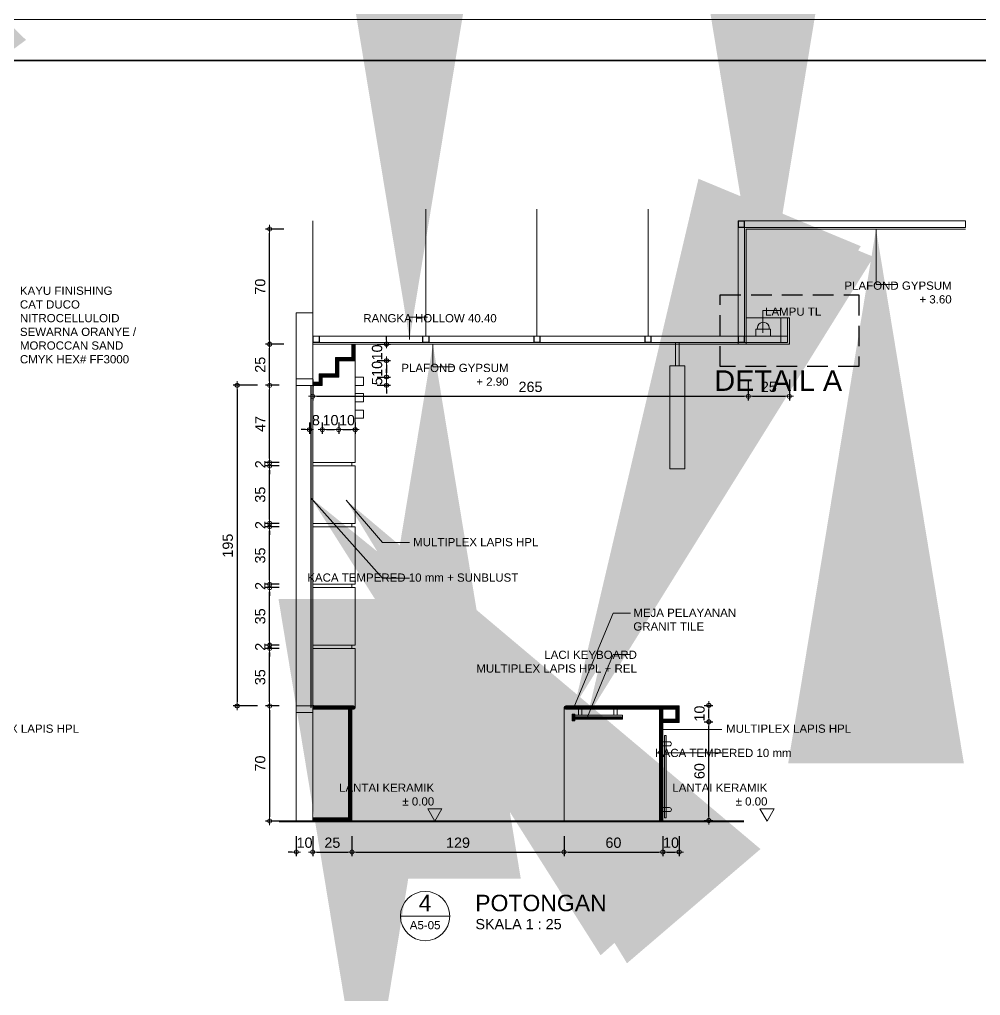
# Model space of a CAD drawing. Header units: millimetres. Extents: x -11 to 1625, y -267 to 195.
# Drawn here: x 1108.29 to 1131.66, y -70.74 to -47 of the extents above; entities that cross this region are included whole.
import ezdxf
from ezdxf.enums import TextEntityAlignment as Align

# ---------------------------------------------------------------- set-up
doc = ezdxf.new("R2010")
doc.units = ezdxf.units.MM
doc.linetypes.add('DASHED', pattern=[0.75, 0.5, -0.25])
for name, color, linetype, lineweight in [('0.15', 36, 'Continuous', 15), ('0.40', 6, 'Continuous', 40), ('ars', 11, 'Continuous', 5), ('ARSIR', 2, 'Continuous', 5), ('DIMENSI', 8, 'Continuous', 9), ('dinding', 5, 'Continuous', 15), ('GRS KOP', 1, 'Continuous', 35), ('kop', 7, 'Continuous', 20), ('not', 7, 'Continuous', 20), ('part', 83, 'Continuous', 15), ('STANDART', 3, 'Continuous', 20), ('ukuran', 6, 'Continuous', 20)]:
    doc.layers.add(name, color=color, linetype=linetype, lineweight=lineweight)
doc.styles.add('aku', font='arial.ttf')
doc.styles.add('BARU', font='complex.shx')
doc.styles.get("Standard").update_dxf_attribs({"font": 'ARIALUNI.TTF'})
doc.dimstyles.new('H1.20 LAYOUT', dxfattribs={"dimtxt": 40, "dimasz": 13, "dimexe": 30, "dimexo": 0, "dimgap": 10, "dimtad": 2, "dimtih": 1, "dimtoh": 1, "dimdec": 0, "dimlfac": 0.1, "dimzin": 0, "dimdsep": 46, "dimtxsty": 'aku', "dimblk": 'DOT', "dimcen": 0.09, "dimclrd": 256, "dimclre": 256, "dimclrt": 2, "dimadec": 0, "dimazin": 0, "dimtfac": 1, "dimtdec": 0, "dimtix": 1, "dimtofl": 0, "dimtmove": 0, "dimatfit": 3, "dimfxl": 0, "dimtolj": 1, "dimtzin": 0, "dimlwd": -1, "dimlwe": 5, "dimarcsym": 0})
doc.dimstyles.new('sk-100', dxfattribs={"dimtxt": 0.25, "dimasz": 0.1, "dimexe": 0.1, "dimexo": 0, "dimgap": 0.1, "dimtad": 1, "dimdec": 4, "dimlfac": 100, "dimzin": 12, "dimdsep": 46, "dimtxsty": 'Standard', "dimblk": 'BULAT', "dimcen": 0.1, "dimadec": 0, "dimazin": 3, "dimtfac": 1, "dimtdec": 4, "dimtofl": 0, "dimtmove": 0, "dimatfit": 3, "dimldrblk": 'BULAT', "dimfxl": 0, "dimtolj": 1, "dimtzin": 0, "dimarcsym": 0})

# ---------------------------------------------------------------- blocks, each defined once
blk = doc.blocks.new('kop')
at = {"layer": 'GRS KOP'}
blk.add_lwpolyline([(1, 54), (83, 54), (83, 1), (1, 1)], close=True, dxfattribs=at)
at = {"layer": 'kop', "color": 7}
blk.add_line((84, 55), (0, 55), dxfattribs=at)
at = {"layer": 'kop', "style": 'BARU', "flags": 4}
for p, height in [((73.8, 5.4), 0.35), ((80.303, 5.382), 0.25), ((73.8, 4.9), 0.35), ((80.303, 4.882), 0.25), ((73.8, 4.4), 0.35), ((80.303, 4.382), 0.25)]:
    blk.add_attdef('-', p, '', height=height, dxfattribs=at)
at = {"layer": 'kop', "flags": 4}
for tag, p in [('AR-00', (78.057, 2.648)), ('00', (81.238, 2.647))]:
    blk.add_attdef(tag, text='', height=0.35, dxfattribs=at).set_placement(p, align=Align.MIDDLE)
blk = doc.blocks.new('_Dot')
at = {"color": 0, "linetype": 'ByBlock', "lineweight": -2}
blk.add_line((-0.5, 0), (-1, 0), dxfattribs=at)
at = {"color": 0, "linetype": 'ByBlock', "const_width": 0.5}
blk.add_lwpolyline([(-0.25, 0, 1), (0.25, 0, 1)], format="xyb", close=True, dxfattribs=at)
blk = doc.blocks.new('BULAT')
for p, q in [((-1, 0), (1, 0)), ((0, -1), (0, 1))]:
    blk.add_line(p, q)
blk.add_circle((0, 0), 0.5)
blk = doc.blocks.new('*D264')
at = {"layer": 'Defpoints', "color": 0}
for p in [(1115.025, -66.861), (1115.425, -66.861), (1115.425, -67.252)]:
    blk.add_point(p, dxfattribs=at)
at = {"layer": 'ukuran', "color": 0, "lineweight": -2}
for p, q in [((1115.025, -66.861), (1115.025, -67.352)), ((1115.425, -66.861), (1115.425, -67.352)), ((1114.925, -67.252), (1114.825, -67.252)), ((1115.525, -67.252), (1115.625, -67.252))]:
    blk.add_line(p, q, dxfattribs=at)
at = {"layer": 'ukuran', "color": 0, "lineweight": -2, "xscale": 0.1, "yscale": 0.1, "zscale": 0.1}
blk.add_blockref('BULAT', (1115.025, -67.252), dxfattribs=at)
at = {"layer": 'ukuran', "color": 0, "lineweight": -2, "xscale": 0.1, "yscale": 0.1, "zscale": 0.1, "rotation": 180}
blk.add_blockref('BULAT', (1115.425, -67.252), dxfattribs=at)
at = {"layer": 'ukuran', "color": 0, "insert": (1115.225, -67.025), "char_height": 0.25, "attachment_point": 5}
blk.add_mtext('\\A1;10', dxfattribs=at)
blk = doc.blocks.new('*D265')
at = {"layer": 'Defpoints', "color": 0}
for p in [(1115.425, -66.861), (1116.377, -66.861), (1116.377, -67.252)]:
    blk.add_point(p, dxfattribs=at)
at = {"layer": 'ukuran', "color": 0, "lineweight": -2}
for p, q in [((1115.425, -66.861), (1115.425, -67.352)), ((1116.377, -66.861), (1116.377, -67.352)), ((1115.525, -67.252), (1116.277, -67.252))]:
    blk.add_line(p, q, dxfattribs=at)
at = {"layer": 'ukuran', "color": 0, "lineweight": -2, "xscale": 0.1, "yscale": 0.1, "zscale": 0.1, "rotation": 180}
blk.add_blockref('BULAT', (1115.425, -67.252), dxfattribs=at)
at = {"layer": 'ukuran', "color": 0, "lineweight": -2, "xscale": 0.1, "yscale": 0.1, "zscale": 0.1}
blk.add_blockref('BULAT', (1116.377, -67.252), dxfattribs=at)
at = {"layer": 'ukuran', "color": 0, "insert": (1115.901, -67.025), "char_height": 0.25, "attachment_point": 5}
blk.add_mtext('\\A1;25', dxfattribs=at)
blk = doc.blocks.new('*D266')
at = {"layer": 'Defpoints', "color": 0}
for p in [(1121.537, -66.861), (1123.937, -66.861), (1123.937, -67.252)]:
    blk.add_point(p, dxfattribs=at)
at = {"layer": 'ukuran', "color": 0, "lineweight": -2}
for p, q in [((1121.537, -66.861), (1121.537, -67.352)), ((1123.937, -66.861), (1123.937, -67.352)), ((1121.637, -67.252), (1123.837, -67.252))]:
    blk.add_line(p, q, dxfattribs=at)
at = {"layer": 'ukuran', "color": 0, "lineweight": -2, "xscale": 0.1, "yscale": 0.1, "zscale": 0.1, "rotation": 180}
blk.add_blockref('BULAT', (1121.537, -67.252), dxfattribs=at)
at = {"layer": 'ukuran', "color": 0, "lineweight": -2, "xscale": 0.1, "yscale": 0.1, "zscale": 0.1}
blk.add_blockref('BULAT', (1123.937, -67.252), dxfattribs=at)
at = {"layer": 'ukuran', "color": 0, "insert": (1122.737, -67.025), "char_height": 0.25, "attachment_point": 5}
blk.add_mtext('\\A1;60', dxfattribs=at)
blk = doc.blocks.new('*D267')
at = {"layer": 'Defpoints', "color": 0}
for p in [(1123.937, -66.861), (1124.337, -66.861), (1124.337, -67.252)]:
    blk.add_point(p, dxfattribs=at)
at = {"layer": 'ukuran', "color": 0, "lineweight": -2}
for p, q in [((1123.937, -66.861), (1123.937, -67.352)), ((1124.337, -66.861), (1124.337, -67.352)), ((1124.037, -67.252), (1124.237, -67.252))]:
    blk.add_line(p, q, dxfattribs=at)
at = {"layer": 'ukuran', "color": 0, "lineweight": -2, "xscale": 0.1, "yscale": 0.1, "zscale": 0.1, "rotation": 180}
blk.add_blockref('BULAT', (1123.937, -67.252), dxfattribs=at)
at = {"layer": 'ukuran', "color": 0, "lineweight": -2, "xscale": 0.1, "yscale": 0.1, "zscale": 0.1}
blk.add_blockref('BULAT', (1124.337, -67.252), dxfattribs=at)
at = {"layer": 'ukuran', "color": 0, "insert": (1124.137, -67.025), "char_height": 0.25, "attachment_point": 5}
blk.add_mtext('\\A1;10', dxfattribs=at)
blk = doc.blocks.new('*D268')
at = {"layer": 'Defpoints', "color": 0}
for p in [(1124.943, -64.083), (1125.058, -64.083), (1124.943, -66.483)]:
    blk.add_point(p, dxfattribs=at)
at = {"layer": 'ukuran', "color": 0, "lineweight": -2}
for p, q in [((1124.943, -64.083), (1125.158, -64.083)), ((1125.058, -66.383), (1125.058, -64.183)), ((1124.943, -66.483), (1125.158, -66.483))]:
    blk.add_line(p, q, dxfattribs=at)
at = {"layer": 'ukuran', "color": 0, "lineweight": -2, "xscale": 0.1, "yscale": 0.1, "zscale": 0.1}
for p, rotation in [((1125.058, -64.083), 90), ((1125.058, -66.483), 270)]:
    blk.add_blockref('BULAT', p, dxfattribs=dict(at, rotation=rotation))
at = {"layer": 'ukuran', "color": 0, "insert": (1124.831, -65.283), "char_height": 0.25, "attachment_point": 5, "rotation": 90}
blk.add_mtext('\\A1;60', dxfattribs=at)
blk = doc.blocks.new('*D269')
at = {"layer": 'Defpoints', "color": 0}
for p in [(1124.943, -63.683), (1125.058, -63.683), (1124.943, -64.083)]:
    blk.add_point(p, dxfattribs=at)
at = {"layer": 'ukuran', "color": 0, "lineweight": -2}
for p, q in [((1124.943, -63.683), (1125.158, -63.683)), ((1125.058, -63.983), (1125.058, -63.783)), ((1124.943, -64.083), (1125.158, -64.083))]:
    blk.add_line(p, q, dxfattribs=at)
at = {"layer": 'ukuran', "color": 0, "lineweight": -2, "xscale": 0.1, "yscale": 0.1, "zscale": 0.1}
for p, rotation in [((1125.058, -63.683), 90), ((1125.058, -64.083), 270)]:
    blk.add_blockref('BULAT', p, dxfattribs=dict(at, rotation=rotation))
at = {"layer": 'ukuran', "color": 0, "insert": (1124.831, -63.883), "char_height": 0.25, "attachment_point": 5, "rotation": 90}
blk.add_mtext('\\A1;10', dxfattribs=at)
blk = doc.blocks.new('*D270')
at = {"layer": 'Defpoints', "color": 0}
for p in [(1114.375, -60.818), (1114.604, -60.818), (1114.604, -62.218)]:
    blk.add_point(p, dxfattribs=at)
at = {"layer": 'ukuran', "color": 0, "lineweight": -2}
for p, q in [((1114.604, -60.818), (1114.275, -60.818)), ((1114.375, -62.118), (1114.375, -60.918)), ((1114.604, -62.218), (1114.275, -62.218))]:
    blk.add_line(p, q, dxfattribs=at)
at = {"layer": 'ukuran', "color": 0, "lineweight": -2, "xscale": 0.1, "yscale": 0.1, "zscale": 0.1}
for p, rotation in [((1114.375, -60.818), 90), ((1114.375, -62.218), 270)]:
    blk.add_blockref('BULAT', p, dxfattribs=dict(at, rotation=rotation))
at = {"layer": 'ukuran', "color": 0, "insert": (1114.147, -61.518), "char_height": 0.25, "attachment_point": 5, "rotation": 90}
blk.add_mtext('\\A1;35', dxfattribs=at)
blk = doc.blocks.new('*D271')
at = {"layer": 'Defpoints', "color": 0}
for p in [(1114.375, -62.298), (1114.604, -62.218), (1114.604, -62.298)]:
    blk.add_point(p, dxfattribs=at)
at = {"layer": 'ukuran', "color": 0, "lineweight": -2}
for p, q in [((1114.375, -62.118), (1114.375, -62.018)), ((1114.604, -62.218), (1114.275, -62.218)), ((1114.604, -62.298), (1114.275, -62.298)), ((1114.375, -62.398), (1114.375, -62.498))]:
    blk.add_line(p, q, dxfattribs=at)
at = {"layer": 'ukuran', "color": 0, "lineweight": -2, "xscale": 0.1, "yscale": 0.1, "zscale": 0.1}
for p, rotation in [((1114.375, -62.218), 270), ((1114.375, -62.298), 90)]:
    blk.add_blockref('BULAT', p, dxfattribs=dict(at, rotation=rotation))
at = {"layer": 'ukuran', "color": 0, "insert": (1114.149, -62.258), "char_height": 0.25, "attachment_point": 5, "rotation": 90}
blk.add_mtext('\\A1;2', dxfattribs=at)
blk = doc.blocks.new('*D272')
at = {"layer": 'Defpoints', "color": 0}
for p in [(1114.375, -59.338), (1114.604, -59.338), (1114.604, -60.738)]:
    blk.add_point(p, dxfattribs=at)
at = {"layer": 'ukuran', "color": 0, "lineweight": -2}
for p, q in [((1114.604, -59.338), (1114.275, -59.338)), ((1114.375, -60.638), (1114.375, -59.438)), ((1114.604, -60.738), (1114.275, -60.738))]:
    blk.add_line(p, q, dxfattribs=at)
at = {"layer": 'ukuran', "color": 0, "lineweight": -2, "xscale": 0.1, "yscale": 0.1, "zscale": 0.1}
for p, rotation in [((1114.375, -59.338), 90), ((1114.375, -60.738), 270)]:
    blk.add_blockref('BULAT', p, dxfattribs=dict(at, rotation=rotation))
at = {"layer": 'ukuran', "color": 0, "insert": (1114.147, -60.038), "char_height": 0.25, "attachment_point": 5, "rotation": 90}
blk.add_mtext('\\A1;35', dxfattribs=at)
blk = doc.blocks.new('*D273')
at = {"layer": 'Defpoints', "color": 0}
for p in [(1114.604, -60.738), (1114.375, -60.818), (1114.604, -60.818)]:
    blk.add_point(p, dxfattribs=at)
at = {"layer": 'ukuran', "color": 0, "lineweight": -2}
for p, q in [((1114.604, -60.738), (1114.275, -60.738)), ((1114.375, -60.638), (1114.375, -60.538)), ((1114.604, -60.818), (1114.275, -60.818)), ((1114.375, -60.918), (1114.375, -61.018))]:
    blk.add_line(p, q, dxfattribs=at)
at = {"layer": 'ukuran', "color": 0, "lineweight": -2, "xscale": 0.1, "yscale": 0.1, "zscale": 0.1}
for p, rotation in [((1114.375, -60.738), 270), ((1114.375, -60.818), 90)]:
    blk.add_blockref('BULAT', p, dxfattribs=dict(at, rotation=rotation))
at = {"layer": 'ukuran', "color": 0, "insert": (1114.149, -60.778), "char_height": 0.25, "attachment_point": 5, "rotation": 90}
blk.add_mtext('\\A1;2', dxfattribs=at)
blk = doc.blocks.new('*D274')
at = {"layer": 'Defpoints', "color": 0}
for p in [(1114.375, -57.858), (1114.604, -57.858), (1114.604, -59.258)]:
    blk.add_point(p, dxfattribs=at)
at = {"layer": 'ukuran', "color": 0, "lineweight": -2}
for p, q in [((1114.604, -57.858), (1114.275, -57.858)), ((1114.375, -59.158), (1114.375, -57.958)), ((1114.604, -59.258), (1114.275, -59.258))]:
    blk.add_line(p, q, dxfattribs=at)
at = {"layer": 'ukuran', "color": 0, "lineweight": -2, "xscale": 0.1, "yscale": 0.1, "zscale": 0.1}
for p, rotation in [((1114.375, -57.858), 90), ((1114.375, -59.258), 270)]:
    blk.add_blockref('BULAT', p, dxfattribs=dict(at, rotation=rotation))
at = {"layer": 'ukuran', "color": 0, "insert": (1114.147, -58.558), "char_height": 0.25, "attachment_point": 5, "rotation": 90}
blk.add_mtext('\\A1;35', dxfattribs=at)
blk = doc.blocks.new('*D275')
at = {"layer": 'Defpoints', "color": 0}
for p in [(1114.375, -59.338), (1114.604, -59.258), (1114.604, -59.338)]:
    blk.add_point(p, dxfattribs=at)
at = {"layer": 'ukuran', "color": 0, "lineweight": -2}
for p, q in [((1114.375, -59.158), (1114.375, -59.058)), ((1114.604, -59.258), (1114.275, -59.258)), ((1114.604, -59.338), (1114.275, -59.338)), ((1114.375, -59.438), (1114.375, -59.538))]:
    blk.add_line(p, q, dxfattribs=at)
at = {"layer": 'ukuran', "color": 0, "lineweight": -2, "xscale": 0.1, "yscale": 0.1, "zscale": 0.1}
for p, rotation in [((1114.375, -59.258), 270), ((1114.375, -59.338), 90)]:
    blk.add_blockref('BULAT', p, dxfattribs=dict(at, rotation=rotation))
at = {"layer": 'ukuran', "color": 0, "insert": (1114.149, -59.298), "char_height": 0.25, "attachment_point": 5, "rotation": 90}
blk.add_mtext('\\A1;2', dxfattribs=at)
blk = doc.blocks.new('*D276')
at = {"layer": 'Defpoints', "color": 0}
for p in [(1114.375, -55.898), (1114.604, -55.898), (1114.604, -57.778)]:
    blk.add_point(p, dxfattribs=at)
at = {"layer": 'ukuran', "color": 0, "lineweight": -2}
for p, q in [((1114.604, -55.898), (1114.275, -55.898)), ((1114.375, -57.678), (1114.375, -55.998)), ((1114.604, -57.778), (1114.275, -57.778))]:
    blk.add_line(p, q, dxfattribs=at)
at = {"layer": 'ukuran', "color": 0, "lineweight": -2, "xscale": 0.1, "yscale": 0.1, "zscale": 0.1}
for p, rotation in [((1114.375, -55.898), 90), ((1114.375, -57.778), 270)]:
    blk.add_blockref('BULAT', p, dxfattribs=dict(at, rotation=rotation))
at = {"layer": 'ukuran', "color": 0, "insert": (1114.15, -56.838), "char_height": 0.25, "attachment_point": 5, "rotation": 90}
blk.add_mtext('\\A1;47', dxfattribs=at)
blk = doc.blocks.new('*D277')
at = {"layer": 'Defpoints', "color": 0}
for p in [(1114.375, -57.858), (1114.604, -57.778), (1114.604, -57.858)]:
    blk.add_point(p, dxfattribs=at)
at = {"layer": 'ukuran', "color": 0, "lineweight": -2}
for p, q in [((1114.375, -57.678), (1114.375, -57.578)), ((1114.604, -57.778), (1114.275, -57.778)), ((1114.604, -57.858), (1114.275, -57.858)), ((1114.375, -57.958), (1114.375, -58.058))]:
    blk.add_line(p, q, dxfattribs=at)
at = {"layer": 'ukuran', "color": 0, "lineweight": -2, "xscale": 0.1, "yscale": 0.1, "zscale": 0.1}
for p, rotation in [((1114.375, -57.778), 270), ((1114.375, -57.858), 90)]:
    blk.add_blockref('BULAT', p, dxfattribs=dict(at, rotation=rotation))
at = {"layer": 'ukuran', "color": 0, "insert": (1114.149, -57.818), "char_height": 0.25, "attachment_point": 5, "rotation": 90}
blk.add_mtext('\\A1;2', dxfattribs=at)
blk = doc.blocks.new('*D278')
at = {"layer": 'Defpoints', "color": 0}
for p in [(1114.375, -62.298), (1114.604, -62.298), (1114.604, -63.698)]:
    blk.add_point(p, dxfattribs=at)
at = {"layer": 'ukuran', "color": 0, "lineweight": -2}
for p, q in [((1114.604, -62.298), (1114.275, -62.298)), ((1114.375, -63.598), (1114.375, -62.398)), ((1114.604, -63.698), (1114.275, -63.698))]:
    blk.add_line(p, q, dxfattribs=at)
at = {"layer": 'ukuran', "color": 0, "lineweight": -2, "xscale": 0.1, "yscale": 0.1, "zscale": 0.1}
for p, rotation in [((1114.375, -62.298), 90), ((1114.375, -63.698), 270)]:
    blk.add_blockref('BULAT', p, dxfattribs=dict(at, rotation=rotation))
at = {"layer": 'ukuran', "color": 0, "insert": (1114.147, -62.998), "char_height": 0.25, "attachment_point": 5, "rotation": 90}
blk.add_mtext('\\A1;35', dxfattribs=at)
blk = doc.blocks.new('*D279')
at = {"layer": 'Defpoints', "color": 0}
for p in [(1114.375, -54.898), (1114.723, -54.898), (1114.604, -55.898)]:
    blk.add_point(p, dxfattribs=at)
at = {"layer": 'ukuran', "color": 0, "lineweight": -2}
for p, q in [((1114.723, -54.898), (1114.275, -54.898)), ((1114.375, -55.798), (1114.375, -54.998)), ((1114.604, -55.898), (1114.275, -55.898))]:
    blk.add_line(p, q, dxfattribs=at)
at = {"layer": 'ukuran', "color": 0, "lineweight": -2, "xscale": 0.1, "yscale": 0.1, "zscale": 0.1}
for p, rotation in [((1114.375, -54.898), 90), ((1114.375, -55.898), 270)]:
    blk.add_blockref('BULAT', p, dxfattribs=dict(at, rotation=rotation))
at = {"layer": 'ukuran', "color": 0, "insert": (1114.147, -55.398), "char_height": 0.25, "attachment_point": 5, "rotation": 90}
blk.add_mtext('\\A1;25', dxfattribs=at)
blk = doc.blocks.new('*D280')
at = {"layer": 'Defpoints', "color": 0}
for p in [(1115.345, -56.803), (1115.657, -56.803), (1115.657, -56.975)]:
    blk.add_point(p, dxfattribs=at)
at = {"layer": 'ukuran', "color": 0, "lineweight": -2}
for p, q in [((1115.245, -56.975), (1115.145, -56.975)), ((1115.345, -56.803), (1115.345, -57.075)), ((1115.657, -56.803), (1115.657, -57.075)), ((1115.757, -56.975), (1115.857, -56.975))]:
    blk.add_line(p, q, dxfattribs=at)
at = {"layer": 'ukuran', "color": 0, "lineweight": -2, "xscale": 0.1, "yscale": 0.1, "zscale": 0.1}
blk.add_blockref('BULAT', (1115.345, -56.975), dxfattribs=at)
at = {"layer": 'ukuran', "color": 0, "lineweight": -2, "xscale": 0.1, "yscale": 0.1, "zscale": 0.1, "rotation": 180}
blk.add_blockref('BULAT', (1115.657, -56.975), dxfattribs=at)
at = {"layer": 'ukuran', "color": 0, "insert": (1115.501, -56.747), "char_height": 0.25, "attachment_point": 5}
blk.add_mtext('\\A1;8', dxfattribs=at)
blk = doc.blocks.new('*D281')
at = {"layer": 'Defpoints', "color": 0}
for p in [(1115.657, -56.803), (1116.057, -56.803), (1116.057, -56.975)]:
    blk.add_point(p, dxfattribs=at)
at = {"layer": 'ukuran', "color": 0, "lineweight": -2}
for p, q in [((1115.657, -56.803), (1115.657, -57.075)), ((1115.757, -56.975), (1115.957, -56.975)), ((1116.057, -56.803), (1116.057, -57.075))]:
    blk.add_line(p, q, dxfattribs=at)
at = {"layer": 'ukuran', "color": 0, "lineweight": -2, "xscale": 0.1, "yscale": 0.1, "zscale": 0.1, "rotation": 180}
blk.add_blockref('BULAT', (1115.657, -56.975), dxfattribs=at)
at = {"layer": 'ukuran', "color": 0, "lineweight": -2, "xscale": 0.1, "yscale": 0.1, "zscale": 0.1}
blk.add_blockref('BULAT', (1116.057, -56.975), dxfattribs=at)
at = {"layer": 'ukuran', "color": 0, "insert": (1115.857, -56.747), "char_height": 0.25, "attachment_point": 5}
blk.add_mtext('\\A1;10', dxfattribs=at)
blk = doc.blocks.new('*D282')
at = {"layer": 'Defpoints', "color": 0}
for p in [(1116.057, -56.803), (1116.457, -56.803), (1116.457, -56.975)]:
    blk.add_point(p, dxfattribs=at)
at = {"layer": 'ukuran', "color": 0, "lineweight": -2}
for p, q in [((1116.057, -56.803), (1116.057, -57.075)), ((1116.157, -56.975), (1116.357, -56.975)), ((1116.457, -56.803), (1116.457, -57.075))]:
    blk.add_line(p, q, dxfattribs=at)
at = {"layer": 'ukuran', "color": 0, "lineweight": -2, "xscale": 0.1, "yscale": 0.1, "zscale": 0.1, "rotation": 180}
blk.add_blockref('BULAT', (1116.057, -56.975), dxfattribs=at)
at = {"layer": 'ukuran', "color": 0, "lineweight": -2, "xscale": 0.1, "yscale": 0.1, "zscale": 0.1}
blk.add_blockref('BULAT', (1116.457, -56.975), dxfattribs=at)
at = {"layer": 'ukuran', "color": 0, "insert": (1116.257, -56.747), "char_height": 0.25, "attachment_point": 5}
blk.add_mtext('\\A1;10', dxfattribs=at)
blk = doc.blocks.new('*D283')
at = {"layer": 'Defpoints', "color": 0}
for p in [(1116.989, -54.898), (1116.989, -55.298), (1117.218, -55.298)]:
    blk.add_point(p, dxfattribs=at)
at = {"layer": 'ukuran', "color": 0, "lineweight": -2}
for p, q in [((1117.218, -54.798), (1117.218, -54.698)), ((1116.989, -54.898), (1117.318, -54.898)), ((1116.989, -55.298), (1117.318, -55.298)), ((1117.218, -55.398), (1117.218, -55.498))]:
    blk.add_line(p, q, dxfattribs=at)
at = {"layer": 'ukuran', "color": 0, "lineweight": -2, "xscale": 0.1, "yscale": 0.1, "zscale": 0.1}
for p, rotation in [((1117.218, -54.898), 270), ((1117.218, -55.298), 90)]:
    blk.add_blockref('BULAT', p, dxfattribs=dict(at, rotation=rotation))
at = {"layer": 'ukuran', "color": 0, "insert": (1116.99, -55.098), "char_height": 0.25, "attachment_point": 5, "rotation": 90}
blk.add_mtext('\\A1;10', dxfattribs=at)
blk = doc.blocks.new('*D284')
at = {"layer": 'Defpoints', "color": 0}
for p in [(1116.99, -55.298), (1116.989, -55.698), (1117.218, -55.698)]:
    blk.add_point(p, dxfattribs=at)
at = {"layer": 'ukuran', "color": 0, "lineweight": -2}
for p, q in [((1116.99, -55.298), (1117.318, -55.298)), ((1117.218, -55.398), (1117.218, -55.598)), ((1116.989, -55.698), (1117.318, -55.698))]:
    blk.add_line(p, q, dxfattribs=at)
at = {"layer": 'ukuran', "color": 0, "lineweight": -2, "xscale": 0.1, "yscale": 0.1, "zscale": 0.1}
for p, rotation in [((1117.218, -55.298), 90), ((1117.218, -55.698), 270)]:
    blk.add_blockref('BULAT', p, dxfattribs=dict(at, rotation=rotation))
at = {"layer": 'ukuran', "color": 0, "insert": (1116.99, -55.498), "char_height": 0.25, "attachment_point": 5, "rotation": 90}
blk.add_mtext('\\A1;10', dxfattribs=at)
blk = doc.blocks.new('*D285')
at = {"layer": 'Defpoints', "color": 0}
for p in [(1116.989, -55.698), (1116.989, -55.898), (1117.218, -55.898)]:
    blk.add_point(p, dxfattribs=at)
at = {"layer": 'ukuran', "color": 0, "lineweight": -2}
for p, q in [((1117.218, -55.598), (1117.218, -55.498)), ((1116.989, -55.698), (1117.318, -55.698)), ((1116.989, -55.898), (1117.318, -55.898)), ((1117.218, -55.998), (1117.218, -56.098))]:
    blk.add_line(p, q, dxfattribs=at)
at = {"layer": 'ukuran', "color": 0, "lineweight": -2, "xscale": 0.1, "yscale": 0.1, "zscale": 0.1}
for p, rotation in [((1117.218, -55.698), 270), ((1117.218, -55.898), 90)]:
    blk.add_blockref('BULAT', p, dxfattribs=dict(at, rotation=rotation))
at = {"layer": 'ukuran', "color": 0, "insert": (1116.991, -55.798), "char_height": 0.25, "attachment_point": 5, "rotation": 90}
blk.add_mtext('\\A1;5', dxfattribs=at)
blk = doc.blocks.new('*D286')
at = {"layer": 'Defpoints', "color": 0}
for p in [(1115.425, -55.76), (1126.016, -55.76), (1126.016, -56.165)]:
    blk.add_point(p, dxfattribs=at)
at = {"layer": 'ukuran', "color": 0, "lineweight": -2}
for p, q in [((1115.425, -55.76), (1115.425, -56.265)), ((1126.016, -55.76), (1126.016, -56.265)), ((1115.525, -56.165), (1125.916, -56.165))]:
    blk.add_line(p, q, dxfattribs=at)
at = {"layer": 'ukuran', "color": 0, "lineweight": -2, "xscale": 0.1, "yscale": 0.1, "zscale": 0.1, "rotation": 180}
blk.add_blockref('BULAT', (1115.425, -56.165), dxfattribs=at)
at = {"layer": 'ukuran', "color": 0, "lineweight": -2, "xscale": 0.1, "yscale": 0.1, "zscale": 0.1}
blk.add_blockref('BULAT', (1126.016, -56.165), dxfattribs=at)
at = {"layer": 'ukuran', "color": 0, "insert": (1120.72, -55.937), "char_height": 0.25, "attachment_point": 5}
blk.add_mtext('\\A1;265', dxfattribs=at)
blk = doc.blocks.new('*D287')
at = {"layer": 'Defpoints', "color": 0}
for p in [(1126.016, -55.76), (1127.016, -55.76), (1127.016, -56.165)]:
    blk.add_point(p, dxfattribs=at)
at = {"layer": 'ukuran', "color": 0, "lineweight": -2}
for p, q in [((1126.016, -55.76), (1126.016, -56.265)), ((1127.016, -55.76), (1127.016, -56.265)), ((1126.116, -56.165), (1126.916, -56.165))]:
    blk.add_line(p, q, dxfattribs=at)
at = {"layer": 'ukuran', "color": 0, "lineweight": -2, "xscale": 0.1, "yscale": 0.1, "zscale": 0.1, "rotation": 180}
blk.add_blockref('BULAT', (1126.016, -56.165), dxfattribs=at)
at = {"layer": 'ukuran', "color": 0, "lineweight": -2, "xscale": 0.1, "yscale": 0.1, "zscale": 0.1}
blk.add_blockref('BULAT', (1127.016, -56.165), dxfattribs=at)
at = {"layer": 'ukuran', "color": 0, "insert": (1126.516, -55.937), "char_height": 0.25, "attachment_point": 5}
blk.add_mtext('\\A1;25', dxfattribs=at)
blk = doc.blocks.new('*D288')
at = {"layer": 'Defpoints', "color": 0}
for p in [(1114.375, -52.098), (1114.723, -52.098), (1114.723, -54.898)]:
    blk.add_point(p, dxfattribs=at)
at = {"layer": 'ukuran', "color": 0, "lineweight": -2}
for p, q in [((1114.723, -52.098), (1114.275, -52.098)), ((1114.375, -54.798), (1114.375, -52.198)), ((1114.723, -54.898), (1114.275, -54.898))]:
    blk.add_line(p, q, dxfattribs=at)
at = {"layer": 'ukuran', "color": 0, "lineweight": -2, "xscale": 0.1, "yscale": 0.1, "zscale": 0.1}
for p, rotation in [((1114.375, -52.098), 90), ((1114.375, -54.898), 270)]:
    blk.add_blockref('BULAT', p, dxfattribs=dict(at, rotation=rotation))
at = {"layer": 'ukuran', "color": 0, "insert": (1114.147, -53.498), "char_height": 0.25, "attachment_point": 5, "rotation": 90}
blk.add_mtext('\\A1;70', dxfattribs=at)
blk = doc.blocks.new('*D289')
at = {"layer": 'Defpoints', "color": 0}
for p in [(1114.079, -55.898), (1113.587, -63.698), (1114.079, -63.698)]:
    blk.add_point(p, dxfattribs=at)
at = {"layer": 'ukuran', "color": 0, "lineweight": -2}
for p, q in [((1114.079, -55.898), (1113.487, -55.898)), ((1113.587, -55.998), (1113.587, -63.598)), ((1114.079, -63.698), (1113.487, -63.698))]:
    blk.add_line(p, q, dxfattribs=at)
at = {"layer": 'ukuran', "color": 0, "lineweight": -2, "xscale": 0.1, "yscale": 0.1, "zscale": 0.1}
for p, rotation in [((1113.587, -55.898), 90), ((1113.587, -63.698), 270)]:
    blk.add_blockref('BULAT', p, dxfattribs=dict(at, rotation=rotation))
at = {"layer": 'ukuran', "color": 0, "insert": (1113.359, -59.798), "char_height": 0.25, "attachment_point": 5, "rotation": 90}
blk.add_mtext('\\A1;195', dxfattribs=at)
blk = doc.blocks.new('*D290')
at = {"layer": 'Defpoints', "color": 0}
for p in [(1114.604, -63.698), (1114.375, -66.498), (1114.604, -66.498)]:
    blk.add_point(p, dxfattribs=at)
at = {"layer": 'ukuran', "color": 0, "lineweight": -2}
for p, q in [((1114.604, -63.698), (1114.275, -63.698)), ((1114.375, -63.798), (1114.375, -66.398)), ((1114.604, -66.498), (1114.275, -66.498))]:
    blk.add_line(p, q, dxfattribs=at)
at = {"layer": 'ukuran', "color": 0, "lineweight": -2, "xscale": 0.1, "yscale": 0.1, "zscale": 0.1}
for p, rotation in [((1114.375, -63.698), 90), ((1114.375, -66.498), 270)]:
    blk.add_blockref('BULAT', p, dxfattribs=dict(at, rotation=rotation))
at = {"layer": 'ukuran', "color": 0, "insert": (1114.147, -65.098), "char_height": 0.25, "attachment_point": 5, "rotation": 90}
blk.add_mtext('\\A1;70', dxfattribs=at)
blk = doc.blocks.new('Ndtpd')
blk.add_line((0.747, 0), (-0.747, 0))
blk.add_circle((0, 0), 0.747)
at = {"flags": 4}
for tag, height, p in [('NO', 0.5, (0, 0.148)), ('NOLBR', 0.3, (0, -0.398))]:
    blk.add_attdef(tag, text='', height=height, dxfattribs=at).set_placement(p, align=Align.CENTER)
for tag, p, height in [('NDTPD', (1.516, 0.148), 0.5), ('SKALA', (1.523, -0.398), 0.3)]:
    blk.add_attdef(tag, p, '', height=height, dxfattribs=at)
blk = doc.blocks.new('*D291')
at = {"layer": 'Defpoints', "color": 0}
for p in [(1116.377, -66.915), (1121.537, -66.915), (1121.537, -67.252)]:
    blk.add_point(p, dxfattribs=at)
at = {"layer": 'ukuran', "color": 0, "lineweight": -2}
for p, q in [((1116.377, -66.915), (1116.377, -67.352)), ((1121.537, -66.915), (1121.537, -67.352)), ((1116.477, -67.252), (1121.437, -67.252))]:
    blk.add_line(p, q, dxfattribs=at)
at = {"layer": 'ukuran', "color": 0, "lineweight": -2, "xscale": 0.1, "yscale": 0.1, "zscale": 0.1, "rotation": 180}
blk.add_blockref('BULAT', (1116.377, -67.252), dxfattribs=at)
at = {"layer": 'ukuran', "color": 0, "lineweight": -2, "xscale": 0.1, "yscale": 0.1, "zscale": 0.1}
blk.add_blockref('BULAT', (1121.537, -67.252), dxfattribs=at)
at = {"layer": 'ukuran', "color": 0, "insert": (1118.957, -67.025), "char_height": 0.25, "attachment_point": 5}
blk.add_mtext('\\A1;129', dxfattribs=at)

msp = doc.modelspace()

# ---------------------------------------------------------------- hatches: boundary and pattern name
at = {"layer": 'ars'}
h = msp.add_hatch(dxfattribs=at)
h.set_pattern_fill('ANSI31', color=256, scale=0.2, style=0)
h.set_pattern_definition([(45, (1115.345153, -55.898403), (-0.01767767, 0.01767767), [])])
h.paths.add_polyline_path([(1115.4251527, -55.8184035), (1115.4251527, -55.8984035), (1115.6571695, -55.8984035), (1115.6571695, -55.6984035), (1116.0571695, -55.6984035), (1116.0571695, -55.2984035), (1116.4571695, -55.2984035), (1116.4571695, -54.8984035), (1116.3771695, -54.8984035), (1116.3771695, -55.2184035), (1115.9771695, -55.2184035), (1115.9771695, -55.6184035), (1115.5771695, -55.6184035), (1115.5771695, -55.8184035)])
h = msp.add_hatch(dxfattribs=at)
h.set_pattern_fill('ANSI31', color=256, scale=0.2, style=0)
h.set_pattern_definition([(45, (1113.65717, -64.098403), (-0.01767767, 0.01767767), [])])
edge = h.paths.add_edge_path()
edge.add_line((1115.4251527, -63.6984035), (1115.4251527, -63.7784035))
edge.add_line((1115.4251527, -63.7784035), (1116.4171695, -63.7784035))
edge.add_arc((1116.4171695, -63.7384035), 0.04, 270, 450)
edge.add_line((1116.4171695, -63.6984035), (1115.4251527, -63.6984035))
h = msp.add_hatch(dxfattribs=at)
h.set_pattern_fill('ANSI31', color=256, scale=0.2, style=0)
h.set_pattern_definition([(45, (1115.425153, -66.498403), (-0.01767767, 0.01767767), [])])
h.paths.add_polyline_path([(1116.3771695, -63.7784035), (1116.2971695, -63.7784035), (1116.2971695, -66.4984035), (1116.3771695, -66.4984035)])
h.paths.add_polyline_path([(1115.4251527, -66.4184035), (1115.4251527, -66.4984035), (1116.2971695, -66.4984035), (1116.2971695, -66.4184035)])
h = msp.add_hatch(dxfattribs=at)
h.set_pattern_fill('ANSI31', color=256, scale=0.2, style=0)
h.set_pattern_definition([(135, (1124.337153, -64.098403), (0.01767767, 0.01767767), [])])
h.paths.add_polyline_path([(1124.3371527, -63.6984035), (1124.3371527, -64.0984035), (1123.9371527, -64.0984035), (1123.9371527, -64.0184035), (1124.2571527, -64.0184035), (1124.2571527, -63.7784035), (1121.5771527, -63.7784035, -1), (1121.5771527, -63.6984035)])
h = msp.add_hatch(dxfattribs=at)
h.set_pattern_fill('ANSI31', color=256, scale=0.2, style=0)
h.set_pattern_definition([(135, (1123.937153, -66.498403), (0.01767767, 0.01767767), [])])
h.paths.add_polyline_path([(1123.9371527, -66.4984035), (1123.8571527, -66.4984035), (1123.8571527, -63.7784035), (1123.9371527, -63.7784035)])
h = msp.add_hatch(dxfattribs=at)
h.set_pattern_fill('ANSI31', color=256, scale=0.2, style=0)
h.set_pattern_definition([(135, (1122.937153, -64.058403), (0.01767767, 0.01767767), [])])
h.paths.add_polyline_path([(1121.7371527, -63.8984035), (1121.7971527, -63.8984035), (1121.7971527, -63.9584035), (1122.9371527, -63.9584035), (1122.9371527, -64.0184035), (1121.7971527, -64.0184035), (1121.7971527, -64.0584035), (1121.7371527, -64.0584035)])
at = {"layer": 'ARSIR'}
h = msp.add_hatch(color=5, dxfattribs=at)
h.set_gradient(color1=(0, 0, 255), one_color=1, tint=1, name='INVCYLINDER')
h.paths.add_polyline_path([(1123.9771527, -64.4184035), (1124.0171527, -64.4184035), (1124.0171527, -66.4184035), (1123.9771527, -66.4184035)])

# ---------------------------------------------------------------- linework, layer by layer
at = {"linetype": 'DASHED'}
msp.add_lwpolyline([(1125.3361354, -53.6994992), (1128.7018414, -53.6994992), (1128.7018414, -55.4416302), (1125.3361354, -55.4416302)], close=True, dxfattribs=at)
at = {"layer": '0.15'}
for p, q in [((1115.4251527, -55.8984035), (1115.4251527, -51.8984035)), ((1125.9666602, -54.8984035), (1125.9666602, -52.0984035)), ((1125.9666602, -52.0984035), (1131.2988359, -52.0984035)), ((1115.4251527, -54.8984035), (1126.9910822, -54.8984035))]:
    msp.add_line(p, q, dxfattribs=at)
for points in [[(1115.4251527, -54.8984035), (1125.7666602, -54.8984035), (1125.7666602, -52.0584035), (1128.1099294, -52.0584035)], [(1125.9666602, -54.8984035), (1126.9666602, -54.8984035), (1127.0155042, -54.8984035), (1127.0155042, -54.2590846), (1126.9666602, -54.2590846)], [(1126.8066602, -54.2590846), (1125.9666602, -54.2590846)]]:
    msp.add_lwpolyline(points, dxfattribs=at)
msp.add_lwpolyline([(1126.1994202, -54.6984035), (1126.5555941, -54.6984035), (1126.5555941, -54.5308146), (1126.1994202, -54.5308146)], close=True, dxfattribs=at)
msp.add_arc((1126.3813857, -54.5102035), 0.1464471, 351.90926617, 188.09073383, dxfattribs=at)
at = {"layer": '0.40'}
msp.add_lwpolyline([(1114.6041863, -66.4984035), (1125.9041604, -66.4984035)], dxfattribs=at)
at = {"layer": 'ars'}
for p, q in [((1118.1769178, -54.6984035), (1118.1769178, -51.6157204)), ((1120.87767, -54.6984035), (1120.87767, -51.6157204)), ((1123.5784222, -54.6984035), (1123.5784222, -51.6157204)), ((1121.5371527, -63.7384035), (1121.5371527, -66.4984035)), ((1121.8867806, -63.9184035), (1121.8867806, -63.7784035)), ((1121.9667806, -63.9184035), (1121.9667806, -63.7784035)), ((1122.7500518, -63.9184035), (1122.7500518, -63.7784035)), ((1122.8300518, -63.9184035), (1122.8300518, -63.7784035)), ((1122.9571527, -63.9184035), (1121.7971527, -63.9184035)), ((1122.9571527, -64.0184035), (1122.9571527, -63.9184035))]:
    msp.add_line(p, q, dxfattribs=at)
for points in [[(1125.7666602, -52.0584035), (1125.9266602, -52.0584035), (1125.9266602, -51.8984035), (1125.7666602, -51.8984035)], [(1125.7746602, -52.0504035), (1125.9186602, -52.0504035), (1125.9186602, -51.9064035), (1125.7746602, -51.9064035)], [(1125.9266602, -51.8984035), (1131.2988359, -51.8984035), (1131.2988359, -52.0584035), (1125.9266602, -52.0584035)], [(1125.7666602, -52.0584035), (1125.9266602, -52.0584035), (1125.9266602, -54.6984035), (1125.7666602, -54.6984035)], [(1126.9666602, -54.2590846), (1126.9666602, -54.8584035), (1126.8066602, -54.8584035), (1126.8066602, -54.2590846)], [(1115.4251527, -54.8584035), (1115.5851527, -54.8584035), (1115.5851527, -54.6984035), (1115.4251527, -54.6984035)], [(1115.4331527, -54.8504035), (1115.5771527, -54.8504035), (1115.5771527, -54.7064035), (1115.4331527, -54.7064035)], [(1115.5851527, -54.6984035), (1125.7666602, -54.6984035), (1125.7666602, -54.8584035), (1115.5851527, -54.8584035)], [(1118.0969178, -54.8584035), (1118.2569178, -54.8584035), (1118.2569178, -54.6984035), (1118.0969178, -54.6984035)], [(1118.1049178, -54.8504035), (1118.2489178, -54.8504035), (1118.2489178, -54.7064035), (1118.1049178, -54.7064035)], [(1120.79767, -54.8584035), (1120.95767, -54.8584035), (1120.95767, -54.6984035), (1120.79767, -54.6984035)], [(1120.80567, -54.8504035), (1120.94967, -54.8504035), (1120.94967, -54.7064035), (1120.80567, -54.7064035)], [(1123.4984222, -54.8584035), (1123.6584222, -54.8584035), (1123.6584222, -54.6984035), (1123.4984222, -54.6984035)], [(1123.5064222, -54.8504035), (1123.6504222, -54.8504035), (1123.6504222, -54.7064035), (1123.5064222, -54.7064035)], [(1125.7666602, -54.8584035), (1125.9266602, -54.8584035), (1125.9266602, -54.6984035), (1125.7666602, -54.6984035)], [(1125.7666602, -54.6984035), (1126.9666602, -54.6984035), (1126.9666602, -54.8584035), (1125.7666602, -54.8584035)], [(1125.7746602, -54.8504035), (1125.9186602, -54.8504035), (1125.9186602, -54.7064035), (1125.7746602, -54.7064035)], [(1124.2487955, -55.4254051), (1124.3371527, -55.4254051), (1124.3371527, -54.8584035), (1124.2487955, -54.8584035)], [(1124.4754756, -55.4254051), (1124.1104725, -55.4254051), (1124.1104725, -57.9317115), (1124.4754756, -57.9317115)], [(1115.0251527, -55.7384035), (1115.4251527, -55.7384035), (1115.4251527, -55.8984035), (1115.0251527, -55.8984035)], [(1116.4571695, -55.8984035), (1116.6571695, -55.8984035), (1116.6571695, -55.6984035), (1116.4571695, -55.6984035)], [(1115.3873256, -55.8984035), (1115.3768101, -55.8984035), (1115.3768101, -63.736838), (1115.3873256, -63.736838)], [(1116.4571695, -56.2984035), (1116.6571695, -56.2984035), (1116.6571695, -56.0984035), (1116.4571695, -56.0984035)], [(1116.4571695, -56.6984035), (1116.6571695, -56.6984035), (1116.6571695, -56.4984035), (1116.4571695, -56.4984035)], [(1115.0251527, -63.6984035), (1115.4251527, -63.6984035), (1115.4251527, -63.8584035), (1115.0251527, -63.8584035)]]:
    msp.add_lwpolyline(points, close=True, dxfattribs=at)
for points in [[(1125.3753327, -64.2714868), (1123.896384, -64.2714868)], [(1125.3766016, -64.8395503), (1124.0171527, -64.8395503)]]:
    msp.add_lwpolyline(points, dxfattribs=at)
for centre, start, end in [((1115.4910526, -55.9595596), 112.95291071, 172.86364198), ((1115.4910526, -63.6372474), 187.13635802, 247.04708929)]:
    msp.add_arc(centre, 0.0664144, start, end, dxfattribs=at)
at = {"layer": 'DIMENSI'}
for points in [[(1118.3959055, -66.4984035), (1118.5673629, -66.2014306), (1118.2244482, -66.2014306)], [(1126.4725688, -66.4984035), (1126.6440262, -66.2014306), (1126.3011115, -66.2014306)]]:
    msp.add_lwpolyline(points, close=True, dxfattribs=at)
at = {"layer": 'part'}
msp.add_lwpolyline([(1115.4251527, -65.5184035), (1115.4251527, -65.5184035), (1115.4251527, -66.1184035), (1115.4251527, -66.1184035), (1115.4251527, -66.4984035), (1115.0251527, -66.4984035), (1115.0251527, -66.4984035), (1115.0251527, -66.4984035), (1115.0251527, -54.1384035), (1115.4251527, -54.1384035)], close=True, dxfattribs=at)
at = {"layer": 'STANDART'}
for p, q in [((1116.4571695, -56.2984035), (1116.4571695, -55.2984035)), ((1116.4571695, -57.7784035), (1116.4571695, -56.2984035)), ((1116.4571695, -57.7784035), (1115.4251527, -57.7784035)), ((1116.4571695, -57.8584035), (1115.4251527, -57.8584035)), ((1116.3771695, -57.8584035), (1116.3771695, -57.7784035)), ((1116.4571695, -59.2584035), (1116.4571695, -57.8584035)), ((1116.4571695, -59.2584035), (1115.4251527, -59.2584035)), ((1116.4571695, -59.3384035), (1115.4251527, -59.3384035)), ((1116.3771695, -59.3384035), (1116.3771695, -59.2584035)), ((1116.4571695, -60.7384035), (1116.4571695, -59.3384035)), ((1116.4571695, -60.7384035), (1115.4251527, -60.7384035)), ((1116.3771695, -60.8184035), (1116.3771695, -60.7384035)), ((1116.4571695, -60.8184035), (1115.4251527, -60.8184035)), ((1116.4571695, -62.2184035), (1116.4571695, -60.8184035)), ((1116.4571695, -62.2184035), (1115.4251527, -62.2184035)), ((1116.4571695, -62.2984035), (1115.4251527, -62.2984035)), ((1116.3771695, -62.2984035), (1116.3771695, -62.2184035)), ((1116.4571695, -63.7384035), (1116.4571695, -62.2984035)), ((1115.4251527, -63.6984035), (1116.4171695, -63.6984035)), ((1115.4251527, -63.7784035), (1116.4171695, -63.7784035)), ((1116.2971695, -66.4984035), (1116.2971695, -63.7784035)), ((1116.3771695, -66.4984035), (1116.3771695, -63.7784035)), ((1124.3371527, -63.6984035), (1121.5771527, -63.6984035)), ((1124.2571527, -63.7784035), (1121.5771527, -63.7784035)), ((1123.8571527, -63.7784035), (1123.8571527, -66.4984035)), ((1123.9371527, -63.7784035), (1123.9371527, -66.4984035)), ((1124.2571527, -64.0184035), (1124.2571527, -63.7784035)), ((1124.3371527, -64.0984035), (1124.3371527, -63.6984035)), ((1121.7971527, -63.8984035), (1121.7371527, -63.8984035)), ((1121.7371527, -63.8984035), (1121.7371527, -64.0584035)), ((1121.7971527, -64.0584035), (1121.7371527, -64.0584035)), ((1121.7971527, -63.8984035), (1121.7971527, -63.9584035)), ((1122.9371527, -63.9584035), (1121.7971527, -63.9584035)), ((1122.9371527, -64.0184035), (1121.7971527, -64.0184035)), ((1121.7971527, -64.0184035), (1121.7971527, -64.0584035)), ((1122.9371527, -63.9584035), (1122.9371527, -64.0184035)), ((1122.9371527, -64.0184035), (1122.9571527, -64.0184035)), ((1124.2571527, -64.0184035), (1123.9371527, -64.0184035)), ((1124.3371527, -64.0984035), (1123.9371527, -64.0984035))]:
    msp.add_line(p, q, dxfattribs=at)
for points in [[(1116.4571695, -54.8984035), (1116.4571695, -55.2984035), (1116.0571695, -55.2984035), (1116.0571695, -55.6984035), (1115.6571695, -55.6984035), (1115.6571695, -55.8984035), (1115.4251527, -55.8984035)], [(1116.3771695, -54.8984035), (1116.3771695, -55.2184035), (1115.9771695, -55.2184035), (1115.9771695, -55.6184035), (1115.5771695, -55.6184035), (1115.5771695, -55.8184035), (1115.4251527, -55.8184035)], [(1124.0971527, -64.5684035), (1123.9371527, -64.5684035), (1123.9371527, -64.6684035), (1124.0971527, -64.6684035)], [(1124.0971527, -66.2684035), (1123.9371527, -66.2684035), (1123.9371527, -66.1684035), (1124.0971527, -66.1684035)], [(1115.4251527, -66.4184035), (1116.2971695, -66.4184035)]]:
    msp.add_lwpolyline(points, dxfattribs=at)
msp.add_lwpolyline([(1124.0171527, -66.4184035), (1123.9771527, -66.4184035), (1123.9771527, -64.4184035), (1124.0171527, -64.4184035)], close=True, dxfattribs=at)
for centre, radius, start, end in [((1116.4171695, -63.7384035), 0.04, 270, 90), ((1121.5771527, -63.7384035), 0.04, 90, 270), ((1124.0971527, -64.6184035), 0.05, 270, 90), ((1124.0971527, -66.2184035), 0.05, 270, 90)]:
    msp.add_arc(centre, radius, start, end, dxfattribs=at)

# ---------------------------------------------------------------- block references
at = {"layer": 'kop'}
msp.add_blockref('kop', (1079.214162, -102.0000001), dxfattribs=at)
at = {"layer": 'not', "lineweight": -3}
ref = msp.add_blockref('Ndtpd', (1118.1575368, -68.80893), dxfattribs=dict(at, xscale=0.8032128514056183, yscale=0.8032128514056183, zscale=0.8032128514056183))
ref.add_attrib('NO', '4', dxfattribs={"layer": '0', "lineweight": -3, "height": 0.4, "flags": 4}).set_placement((1118.1572096, -68.6904041), align=Align.CENTER)
ref.add_attrib('NDTPD', 'POTONGAN ', (1119.3752215, -68.6904041), dxfattribs={"layer": '0', "lineweight": -3, "height": 0.4, "flags": 4})
ref.add_attrib('NOLBR', 'A5-05', dxfattribs={"layer": '0', "lineweight": -3, "height": 0.2, "flags": 4}).set_placement((1118.1572096, -69.1288999), align=Align.CENTER)
ref.add_attrib('SKALA', 'SKALA 1 : 25', (1119.3810215, -69.1288999), dxfattribs={"layer": '0', "lineweight": -3, "height": 0.25, "flags": 4})

# ---------------------------------------------------------------- texts
at = {"layer": 'dinding', "style": 'aku'}
for s, insert, char_height, attachment_point in [('PLAFOND GYPSUM\\P+ 3.60', (1130.9628429, -53.3732634), 0.2, 3), ('LAMPU TL', (1127.7908458, -54.0050857), 0.2, 3), ('RANGKA HOLLOW 40.40', (1119.897939, -54.1660488), 0.2, 3), ('PLAFOND GYPSUM\\P+ 2.90', (1120.1863579, -55.3747947), 0.2, 3), ('DETAIL A', (1128.2984156, -55.5327892), 0.5, 3), ('MULTIPLEX LAPIS HPL', (1117.866688, -59.6109886), 0.2, 1), ('KACA TEMPERED 10 mm + SUNBLUST', (1120.422425, -60.474547), 0.2, 3), ('MEJA PELAYANAN\\PGRANIT TILE', (1123.2210558, -61.3298627), 0.2, 1), ('LACI KEYBOARD \\PMULTIPLEX LAPIS HPL + REL', (1123.3072107, -62.352581), 0.2, 3), ('MULTIPLEX LAPIS HPL', (1125.4757786, -64.1495459), 0.2, 1), ('KACA TEMPERED 10 mm ', (1127.0691284, -64.7403324), 0.2, 3), ('LANTAI KERAMIK\\P± 0.00', (1118.3779369, -65.5860342), 0.2, 3), ('LANTAI KERAMIK\\P± 0.00', (1126.4824736, -65.5860342), 0.2, 3)]:
    msp.add_mtext(s, dxfattribs=dict(at, insert=insert, char_height=char_height, attachment_point=attachment_point))
at = {"layer": 'not', "insert": (1108.303178, -53.4967345), "char_height": 0.2, "width": 3.126459872, "attachment_point": 1, "style": 'aku'}
msp.add_mtext('KAYU FINISHING \\PCAT DUCO \\PNITROCELLULOID \\PSEWARNA ORANYE / \\PMOROCCAN SAND \\PCMYK HEX# FF3000', dxfattribs=at)
at = {"layer": 'not', "insert": (1106.6960747, -64.1495459), "char_height": 0.2, "attachment_point": 1, "style": 'aku'}
msp.add_mtext('MULTIPLEX LAPIS HPL', dxfattribs=at)

# ---------------------------------------------------------------- dimensions: what is measured, and where the dimension line sits
at = {"layer": 'ukuran'}
for base, p1, p2, picture, middle in [((1114.3749705, -52.0984035), (1114.7231915, -54.8984035), (1114.7231915, -52.0984035), '*D288', (1114.147242, -53.4984035)), ((1114.3749705, -54.8984035), (1114.6041863, -55.8984035), (1114.7231915, -54.8984035), '*D279', (1114.147242, -55.3984035)), ((1113.5869347, -63.6984035), (1114.0791679, -55.8984035), (1114.0791679, -63.6984035), '*D289', (1113.3592062, -59.7984035)), ((1114.3749705, -55.8984035), (1114.6041863, -57.7784035), (1114.6041863, -55.8984035), '*D276', (1114.1499705, -56.8384035)), ((1114.3749705, -57.8584035), (1114.6041863, -59.2584035), (1114.6041863, -57.8584035), '*D274', (1114.147242, -58.5584035)), ((1114.3749705, -59.3384035), (1114.6041863, -60.7384035), (1114.6041863, -59.3384035), '*D272', (1114.147242, -60.0384035)), ((1114.3749705, -60.8184035), (1114.6041863, -62.2184035), (1114.6041863, -60.8184035), '*D270', (1114.147242, -61.5184035)), ((1114.3749705, -62.2984035), (1114.6041863, -63.6984035), (1114.6041863, -62.2984035), '*D278', (1114.147242, -62.9984035)), ((1114.3749705, -66.4984035), (1114.6041863, -63.6984035), (1114.6041863, -66.4984035), '*D290', (1114.147242, -65.0984035)), ((1125.0584849, -64.0826997), (1124.943385, -66.4826997), (1124.943385, -64.0826997), '*D268', (1124.8307564, -65.2826997))]:
    dim = msp.add_linear_dim(base=base, p1=p1, p2=p2, angle=90, dimstyle='sk-100', override={"dimlfac": 25}, dxfattribs=at)
    dim.commit()
    dim.dimension.update_dxf_attribs({"geometry": picture, "text_midpoint": middle})
for base, p1, p2, picture, middle in [((1117.2180514, -55.2984035), (1116.9890858, -54.8984035), (1116.9890858, -55.2984035), '*D283', (1117.2180514, -55.0984035)), ((1117.2180514, -55.6984035), (1116.9904082, -55.2984035), (1116.9890858, -55.6984035), '*D284', (1117.2180514, -55.4984035)), ((1117.2180514, -55.8984035), (1116.9890858, -55.6984035), (1116.9890858, -55.8984035), '*D285', (1117.2180514, -55.7984035)), ((1114.3749705, -57.8584035), (1114.6041863, -57.7784035), (1114.6041863, -57.8584035), '*D277', (1114.3749705, -57.8184035)), ((1114.3749705, -59.3384035), (1114.6041863, -59.2584035), (1114.6041863, -59.3384035), '*D275', (1114.3749705, -59.2984035)), ((1114.3749705, -60.8184035), (1114.6041863, -60.7384035), (1114.6041863, -60.8184035), '*D273', (1114.3749705, -60.7784035)), ((1114.3749705, -62.2984035), (1114.6041863, -62.2184035), (1114.6041863, -62.2984035), '*D271', (1114.3749705, -62.2584035)), ((1125.0584849, -63.6826997), (1124.943385, -64.0826997), (1124.943385, -63.6826997), '*D269', (1125.0584849, -63.8826997))]:
    dim = msp.add_linear_dim(base=base, p1=p1, p2=p2, angle=90, dimstyle='sk-100', override={"dimlfac": 25}, dxfattribs=at)
    dim.commit()
    dim.dimension.update_dxf_attribs({"geometry": picture, "text_midpoint": middle, "dimtype": 160})
for base, p1, p2, override, picture, middle in [((1126.0155042, -56.164644), (1115.4251527, -55.7602088), (1126.0155042, -55.7602088), {"dimdec": 0, "dimlfac": 25}, '*D286', (1120.7203285, -55.9369155)), ((1127.0155042, -56.164644), (1126.0155042, -55.7602088), (1127.0155042, -55.7602088), {"dimlfac": 25}, '*D287', (1126.5155042, -55.9369155)), ((1121.5371527, -67.2522636), (1116.3771695, -66.915412), (1121.5371527, -66.915412), {"dimdec": 0, "dimlfac": 25}, '*D291', (1118.9571611, -67.0245351)), ((1123.9371527, -67.2522636), (1121.5371527, -66.8606522), (1123.9371527, -66.8606522), {"dimlfac": 25}, '*D266', (1122.7371527, -67.0245351))]:
    dim = msp.add_linear_dim(base=base, p1=p1, p2=p2, dimstyle='sk-100', override=override, dxfattribs=at)
    dim.commit()
    dim.dimension.update_dxf_attribs({"geometry": picture, "text_midpoint": middle})
for base, p1, p2, text, picture, middle in [((1115.6571695, -56.9748635), (1115.3451527, -56.8030204), (1115.6571695, -56.8030204), '8', '*D280', (1115.5011611, -56.9748635)), ((1116.0571695, -56.9748635), (1115.6571695, -56.8030204), (1116.0571695, -56.8030204), '10', '*D281', (1115.8571695, -56.9748635)), ((1116.4571695, -56.9748635), (1116.0571695, -56.8030204), (1116.4571695, -56.8030204), '10', '*D282', (1116.2571695, -56.9748635)), ((1116.3771695, -67.2522636), (1115.4251527, -66.8606522), (1116.3771695, -66.8606522), '25', '*D265', (1115.9011611, -67.2522636))]:
    dim = msp.add_linear_dim(base=base, p1=p1, p2=p2, text=text, dimstyle='sk-100', override={"dimlfac": 25}, dxfattribs=at)
    dim.commit()
    dim.dimension.update_dxf_attribs({"geometry": picture, "text_midpoint": middle, "dimtype": 160})
for base, p1, p2, picture, middle in [((1115.4251527, -67.2522636), (1115.0251527, -66.8606522), (1115.4251527, -66.8606522), '*D264', (1115.2251527, -67.2522636)), ((1124.3371527, -67.2522636), (1123.9371527, -66.8606522), (1124.3371527, -66.8606522), '*D267', (1124.1371527, -67.2522636))]:
    dim = msp.add_linear_dim(base=base, p1=p1, p2=p2, dimstyle='sk-100', override={"dimlfac": 25}, dxfattribs=at)
    dim.commit()
    dim.dimension.update_dxf_attribs({"geometry": picture, "text_midpoint": middle, "dimtype": 160})

# ---------------------------------------------------------------- leaders
at = {"layer": 'ars'}
for points in [[(1126.3722114, -54.6204923), (1126.3722114, -54.0763508), (1126.8059662, -54.0763508)], [(1097.8422895, -55.3087816), (1099.5059833, -53.6037589), (1108.1517027, -53.6037589)], [(1129.122832, -52.0968722), (1129.122832, -53.4445285), (1129.6375998, -53.4445285)]]:
    msp.add_leader(points, dimstyle='H1.20 LAYOUT', override={"dimgap": 10, "dimtad": 0}, dxfattribs=at)
at = {"layer": 'DIMENSI'}
for points in [[(1117.7778255, -54.7814554), (1117.7778255, -54.2373139), (1118.2115802, -54.2373139)], [(1121.7908004, -63.6984035), (1122.7305092, -61.4368871), (1123.1553845, -61.4368871)], [(1122.102511, -63.9584035), (1122.7305092, -62.4470542), (1123.1553845, -62.4470542)], [(1118.346347, -54.8984035), (1118.346347, -55.4460597), (1118.8611148, -55.4460597)], [(1115.3768101, -58.631636), (1117.1201245, -60.5897208), (1117.7770751, -60.5897208)], [(1116.2368127, -58.6912512), (1117.1201245, -59.7233421), (1117.7770751, -59.7233421)], [(1116.7284441, -74.0928857), (1116.7284441, -72.7325319), (1117.8128311, -72.7325319)]]:
    msp.add_leader(points, dimstyle='H1.20 LAYOUT', override={"dimgap": 10, "dimtad": 0}, dxfattribs=at)

doc.saveas('drawing.dxf')
